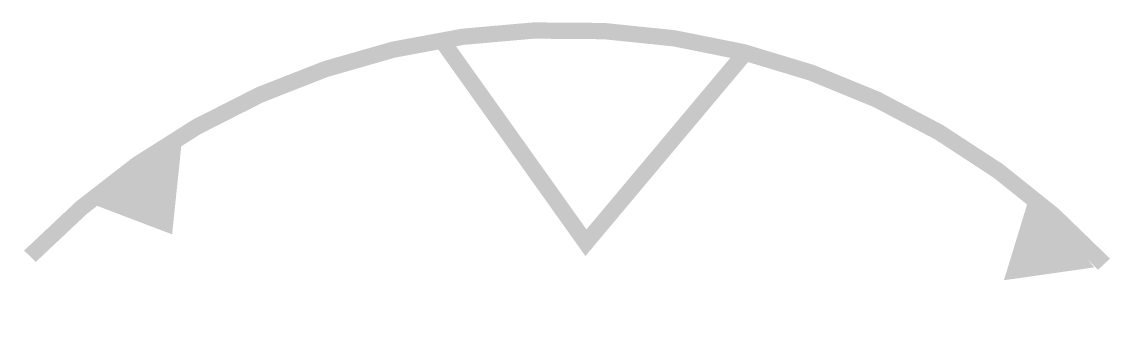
# Model space of a CAD drawing. Extents: x -0.05 to 6.63, y -0.45 to 1.44.
import ezdxf

# ---------------------------------------------------------------- set-up
doc = ezdxf.new("R2010")
doc.units = 0
doc.header["$MEASUREMENT"] = 0
doc.layers.get('0').update_dxf_attribs({"linetype": 'CONTINUOUS'})

msp = doc.modelspace()

# ---------------------------------------------------------------- linework, layer by layer
at = {"const_width": 0.1}
msp.add_lwpolyline([(0, 0, -0.429039), (6.5761, -0.0488, 0.790294)], format="xyb", dxfattribs=at)
msp.add_lwpolyline([(2.5197, 1.3248), (3.404, 0.0828), (4.3801, 1.2472)], dxfattribs=at)
for points in [[(0.8703, 0.1339, 0, 0.7282, 0), (0.6219, 0.5372, 0.6, 0.6, 0)], [(5.9633, -0.1472, 0, 0.6, 0), (6.3216, 0.1595, 0.6, 0.6, 0)]]:
    msp.add_lwpolyline(points, format="xyseb")

doc.saveas('drawing.dxf')
